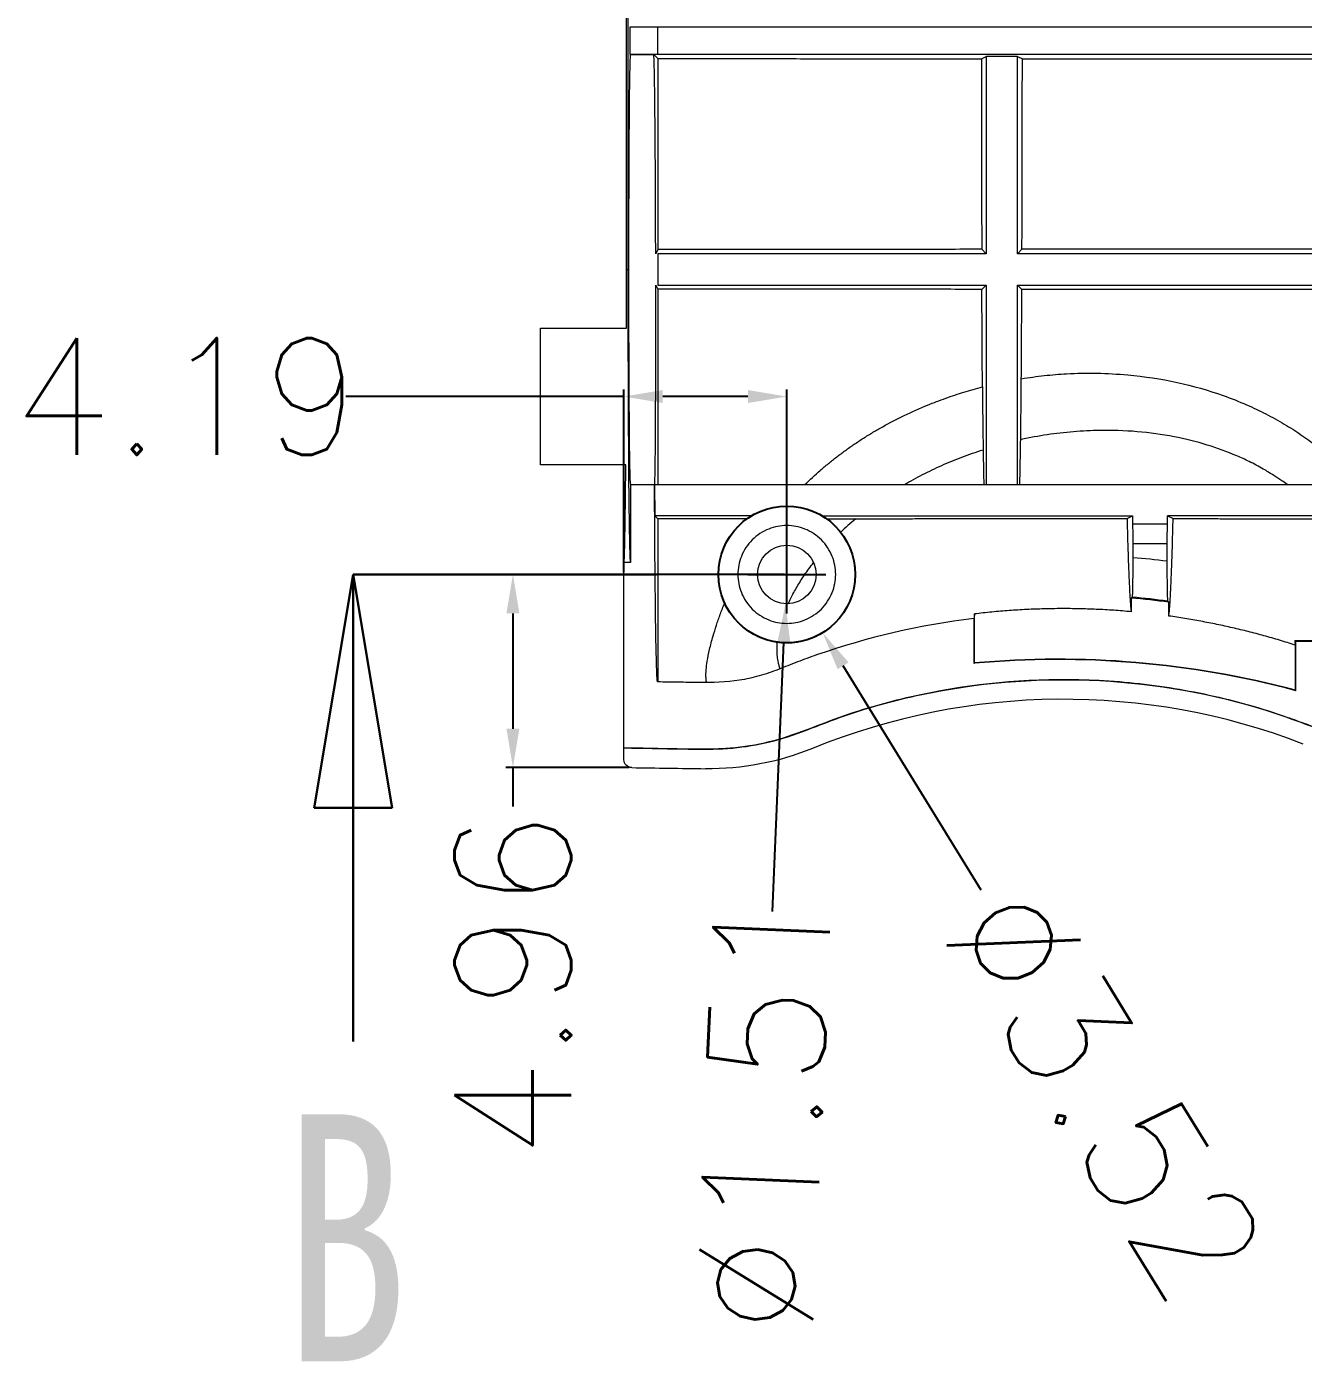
# Model space of a CAD drawing. Header units: inches. Extents: x 1424 to 4050, y 1126 to 1517.
# Drawn here: x 2136.06 to 2168.87, y 1347.81 to 1382.11 of the extents above; entities that cross this region are included whole.
import ezdxf

# ---------------------------------------------------------------- set-up
doc = ezdxf.new("R2010")
doc.units = ezdxf.units.IN
doc.header["$LTSCALE"] = 15
doc.linetypes.add('PHANTOM', pattern=[12.7, 6.35, -1.27, 1.27, -1.27, 1.27, -1.27])
doc.styles.add('SLDTEXTSTYLE0', font='TXT', dxfattribs={"width": 0.75})
doc.styles.get("Standard").update_dxf_attribs({"font": 'txt', "bigfont": 'gbcbig.shx'})
doc.dimstyles.new('3', dxfattribs={"dimtxt": 3, "dimasz": 1, "dimexe": 0.18, "dimexo": 0.0625, "dimgap": 0.09, "dimtad": 0, "dimdsep": 46, "dimtxsty": 'Standard', "dimcen": 1, "dimclrd": 3, "dimclre": 3, "dimadec": 0, "dimazin": 2, "dimtfac": 1, "dimtofl": 0, "dimtmove": 0, "dimatfit": 3, "dimfxl": 1, "dimtolj": 1, "dimtzin": 0, "dimarcsym": 0})

# ---------------------------------------------------------------- blocks, each defined once
blk = doc.blocks.new('_CLOSED')
at = {"color": 0, "linetype": 'ByBlock', "lineweight": -2}
for p, q in [((-1, 0.166667), (0, 0)), ((-1, 0.166667), (-1, -0.166667)), ((0, 0), (-1, -0.166667)), ((0, 0), (-1, 0))]:
    blk.add_line(p, q, dxfattribs=at)
blk = doc.blocks.new('*D229')
at = {"color": 3, "lineweight": -2}
for p, q in [((2155.593, 1367.031), (2155.593, 1369.031)), ((2154.593, 1368.031), (2156.593, 1368.031)), ((2155.221, 1359.366), (2155.517, 1366.279))]:
    blk.add_line(p, q, dxfattribs=at)
at = {"color": 3}
blk.add_solid([(2155.351, 1366.286), (2155.684, 1366.272), (2155.56, 1367.278)], dxfattribs=at)
at = {"layer": 'Defpoints', "color": 0}
for p in [(2155.625, 1368.784), (2155.56, 1367.278)]:
    blk.add_point(p, dxfattribs=at)
at = {"color": 0, "insert": (2155.002, 1354.281), "char_height": 3, "attachment_point": 5, "rotation": 87.5416}
blk.add_mtext('\\A1;∅1.51', dxfattribs=at)
blk = doc.blocks.new('*D230')
at = {"color": 3, "lineweight": -2}
for p, q in [((2155.593, 1367.031), (2155.593, 1369.031)), ((2154.593, 1368.031), (2156.593, 1368.031)), ((2160.591, 1359.921), (2157.04, 1365.683))]:
    blk.add_line(p, q, dxfattribs=at)
at = {"color": 3}
blk.add_solid([(2157.182, 1365.77), (2156.898, 1365.595), (2156.515, 1366.534)], dxfattribs=at)
at = {"layer": 'Defpoints', "color": 0}
for p in [(2154.67, 1369.528), (2156.515, 1366.534)]:
    blk.add_point(p, dxfattribs=at)
at = {"color": 0, "insert": (2163.787, 1354.737), "char_height": 3, "attachment_point": 5, "rotation": 301.6476}
blk.add_mtext('\\A1;∅3.52', dxfattribs=at)
blk = doc.blocks.new('*D231')
at = {"color": 3, "lineweight": -2}
for p, q in [((2151.405, 1372.604), (2144.259, 1372.604)), ((2151.405, 1368.094), (2151.405, 1372.784)), ((2154.593, 1372.604), (2152.405, 1372.604)), ((2155.593, 1368.094), (2155.593, 1372.784))]:
    blk.add_line(p, q, dxfattribs=at)
at = {"color": 3}
for points in [[(2152.405, 1372.77), (2152.405, 1372.437), (2151.405, 1372.604)], [(2154.593, 1372.77), (2154.593, 1372.437), (2155.593, 1372.604)]]:
    blk.add_solid(points, dxfattribs=at)
at = {"layer": 'Defpoints', "color": 0}
for p in [(2151.405, 1372.604), (2151.405, 1368.031), (2155.593, 1368.031)]:
    blk.add_point(p, dxfattribs=at)
at = {"color": 0, "insert": (2140.169, 1372.604), "char_height": 3, "attachment_point": 5}
blk.add_mtext('\\A1;4.19', dxfattribs=at)
blk = doc.blocks.new('*D232')
at = {"color": 3, "lineweight": -2}
for p, q in [((2155.53, 1368.031), (2148.373, 1368.031)), ((2148.553, 1367.031), (2148.553, 1364.068)), ((2151.543, 1363.068), (2148.373, 1363.068)), ((2148.553, 1363.068), (2148.553, 1362.068))]:
    blk.add_line(p, q, dxfattribs=at)
at = {"color": 3}
for points in [[(2148.386, 1367.031), (2148.719, 1367.031), (2148.553, 1368.031)], [(2148.386, 1364.068), (2148.719, 1364.068), (2148.553, 1363.068)]]:
    blk.add_solid(points, dxfattribs=at)
at = {"layer": 'Defpoints', "color": 0}
for p in [(2148.553, 1368.031), (2155.593, 1368.031), (2151.606, 1363.068)]:
    blk.add_point(p, dxfattribs=at)
at = {"color": 0, "insert": (2148.553, 1357.478), "char_height": 3, "attachment_point": 5, "rotation": 90}
blk.add_mtext('\\A1;4.96', dxfattribs=at)

msp = doc.modelspace()

# ---------------------------------------------------------------- linework, layer by layer
at = {"color": 7, "linetype": 'Continuous', "lineweight": 15}
for p, q in [((2151.472, 1375.87), (2151.472, 1390.716)), ((2151.507, 1390.716), (2151.507, 1375.87)), ((2151.571, 1382.104), (2151.571, 1382.107)), ((2151.571, 1382.104), (2152.276, 1382.104)), ((2151.571, 1381.395), (2151.571, 1382.104)), ((2152.276, 1382.105), (2196.197, 1382.105)), ((2152.276, 1382.104), (2152.276, 1382.105)), ((2152.276, 1381.395), (2152.276, 1382.104)), ((2151.571, 1381.391), (2151.57, 1381.391)), ((2151.57, 1381.391), (2152.173, 1381.391)), ((2151.571, 1381.391), (2151.571, 1381.395)), ((2152.276, 1381.395), (2151.571, 1381.395)), ((2152.173, 1381.391), (2152.276, 1381.288)), ((2152.276, 1381.394), (2152.276, 1381.395)), ((2196.197, 1381.394), (2152.276, 1381.394)), ((2160.593, 1381.283), (2160.718, 1381.345)), ((2161.522, 1381.345), (2160.718, 1381.345)), ((2160.718, 1381.345), (2160.718, 1376.272)), ((2161.522, 1381.345), (2161.648, 1381.282)), ((2161.522, 1376.272), (2161.522, 1381.345)), ((2152.276, 1376.378), (2152.223, 1376.272)), ((2160.718, 1376.272), (2160.604, 1376.387)), ((2161.522, 1376.272), (2161.637, 1376.387)), ((2152.276, 1376.272), (2152.276, 1375.87)), ((2160.718, 1376.272), (2152.276, 1376.272)), ((2188.657, 1376.272), (2161.522, 1376.272)), ((2151.472, 1375.87), (2151.507, 1375.87)), ((2152.276, 1375.87), (2152.276, 1375.468)), ((2152.224, 1375.468), (2152.276, 1375.365)), ((2152.276, 1375.468), (2160.718, 1375.468)), ((2160.718, 1375.468), (2160.608, 1375.358)), ((2160.718, 1375.468), (2160.718, 1370.346)), ((2161.522, 1375.468), (2188.657, 1375.468)), ((2161.522, 1370.346), (2161.522, 1375.468)), ((2161.633, 1375.357), (2161.522, 1375.468)), ((2149.261, 1374.363), (2151.471, 1374.363)), ((2151.455, 1370.845), (2149.261, 1370.845)), ((2151.571, 1370.346), (2151.574, 1370.346)), ((2151.574, 1370.346), (2151.574, 1368.335)), ((2151.574, 1370.346), (2152.191, 1370.346)), ((2152.191, 1370.346), (2152.192, 1370.346)), ((2152.192, 1370.346), (2152.197, 1369.539)), ((2152.192, 1370.346), (2196.197, 1370.346)), ((2152.197, 1369.539), (2152.276, 1369.46)), ((2154.687, 1369.539), (2152.197, 1369.539)), ((2156.498, 1369.539), (2164.478, 1369.539)), ((2164.338, 1369.468), (2164.478, 1369.539)), ((2164.478, 1369.539), (2164.478, 1369.336)), ((2165.379, 1369.336), (2165.379, 1369.539)), ((2165.379, 1369.539), (2165.523, 1369.467)), ((2196.197, 1369.539), (2165.379, 1369.539)), ((2164.486, 1369.329), (2164.478, 1369.336)), ((2164.478, 1369.336), (2165.379, 1369.336)), ((2164.486, 1369.329), (2165.372, 1369.329)), ((2165.379, 1369.336), (2165.372, 1369.329)), ((2164.494, 1368.462), (2164.494, 1368.826)), ((2164.494, 1368.826), (2165.364, 1368.826)), ((2165.364, 1368.826), (2165.364, 1368.369)), ((2151.405, 1363.581), (2151.405, 1368.335)), ((2151.574, 1368.335), (2151.405, 1368.335)), ((2164.445, 1367.426), (2164.477, 1367.455)), ((2164.445, 1367.426), (2164.445, 1367.074)), ((2165.381, 1367.353), (2165.413, 1367.316)), ((2165.413, 1366.963), (2165.413, 1367.316)), ((2160.403, 1366.898), (2160.399, 1366.897)), ((2160.399, 1366.897), (2160.399, 1365.747)), ((2160.417, 1365.766), (2160.417, 1367.017)), ((2168.675, 1366.309), (2168.652, 1366.333)), ((2168.658, 1366.217), (2168.658, 1365.066)), ((2168.675, 1365.043), (2168.675, 1366.309)), ((2170.147, 1366.292), (2168.675, 1366.309)), ((2160.417, 1365.766), (2160.399, 1365.747)), ((2168.675, 1365.043), (2168.658, 1365.066)), ((2151.408, 1363.574), (2151.405, 1363.581)), ((2151.408, 1363.269), (2151.408, 1363.574))]:
    msp.add_line(p, q, dxfattribs=at)
at = {"color": 1, "linetype": 'PHANTOM', "lineweight": 30}
msp.add_line((2304.645, 1368.031), (2144.448, 1368.031), dxfattribs=at)
at = {"color": 7, "linetype": 'Continuous', "lineweight": 30}
msp.add_line((2144.448, 1356.031), (2144.448, 1368.031), dxfattribs=at)
msp.add_circle((2155.593, 1368.031), 1.759)
at = {"color": 7, "linetype": 'Continuous', "lineweight": 15}
msp.add_circle((2155.593, 1368.031), 0.754, dxfattribs=at)
msp.add_arc((2162.704, 1347.738), 17.086, 68.8499, 112.1818, dxfattribs=at)
for centre, major_axis, start_param, end_param in [((2151.573, 1375.87), (0, 5.527), 0.050156, 3.105221), ((2151.406, 1375.87), (0, 7.537), 4.511031, 4.712389), ((2151.573, 1375.87), (0, 7.537), 1.570796, 3.114923), ((2151.406, 1375.87), (0, 7.537), 3.168262, 3.982661)]:
    msp.add_ellipse(centre, major_axis=major_axis, ratio=0.008727, start_param=start_param, end_param=end_param, dxfattribs=at)
for points, knots in [([(2152.223, 1376.272), (2152.223, 1376.354), (2152.222, 1376.518), (2152.222, 1376.764), (2152.221, 1377.011), (2152.22, 1377.337), (2152.218, 1377.736), (2152.216, 1378.356), (2152.211, 1379.082), (2152.205, 1379.846), (2152.198, 1380.48), (2152.192, 1380.866), (2152.187, 1381.087), (2152.184, 1381.207), (2152.18, 1381.298), (2152.177, 1381.362), (2152.174, 1381.381), (2152.173, 1381.391)], [0, 0, 0, 0, 0.03078, 0.061829, 0.09322, 0.125019, 0.187611, 0.249722, 0.376141, 0.499995, 0.62518, 0.750271, 0.80071, 0.850664, 0.900368, 0.950062, 1, 1, 1, 1]), ([(2152.276, 1381.288), (2152.79, 1381.288), (2153.838, 1381.287), (2155.441, 1381.286), (2157.105, 1381.285), (2158.829, 1381.284), (2159.999, 1381.283), (2160.593, 1381.283)], [0, 0, 0, 0, 0.185612, 0.378413, 0.578409, 0.785603, 1, 1, 1, 1]), ([(2152.276, 1381.288), (2152.276, 1381.109), (2152.276, 1380.734), (2152.276, 1380.145), (2152.276, 1379.502), (2152.276, 1378.693), (2152.276, 1377.826), (2152.276, 1377.011), (2152.276, 1376.559), (2152.276, 1376.378)], [0, 0, 0, 0, 0.108635, 0.228272, 0.358777, 0.499948, 0.721892, 0.888341, 1, 1, 1, 1]), ([(2160.593, 1381.283), (2160.594, 1381.063), (2160.594, 1380.633), (2160.595, 1380.003), (2160.596, 1379.404), (2160.597, 1378.731), (2160.599, 1377.987), (2160.601, 1377.174), (2160.603, 1376.645), (2160.604, 1376.387)], [0, 0, 0, 0, 0.13399, 0.261968, 0.383953, 0.499966, 0.673232, 0.83987, 1, 1, 1, 1]), ([(2161.637, 1376.387), (2161.638, 1376.541), (2161.639, 1376.852), (2161.64, 1377.327), (2161.642, 1377.815), (2161.643, 1378.315), (2161.644, 1379.042), (2161.646, 1380.031), (2161.647, 1380.852), (2161.648, 1381.282)], [0, 0, 0, 0, 0.095219, 0.192807, 0.29279, 0.395195, 0.500043, 0.737768, 1, 1, 1, 1]), ([(2161.648, 1381.282), (2162.467, 1381.282), (2164.075, 1381.281), (2166.444, 1381.28), (2168.726, 1381.279), (2170.92, 1381.278), (2173.026, 1381.277), (2175.347, 1381.276), (2177.885, 1381.275), (2180.647, 1381.275), (2183.336, 1381.275), (2185.951, 1381.275), (2187.67, 1381.275), (2188.517, 1381.275)], [0, 0, 0, 0, 0.091526, 0.179772, 0.264739, 0.346429, 0.424844, 0.499986, 0.60548, 0.708221, 0.808215, 0.905472, 1, 1, 1, 1]), ([(2160.604, 1376.387), (2160, 1376.386), (2158.818, 1376.385), (2157.08, 1376.384), (2155.415, 1376.382), (2153.821, 1376.38), (2152.783, 1376.379), (2152.276, 1376.378)], [0, 0, 0, 0, 0.217191, 0.425781, 0.625776, 0.817179, 1, 1, 1, 1]), ([(2188.528, 1376.401), (2187.819, 1376.401), (2186.384, 1376.4), (2184.21, 1376.4), (2181.991, 1376.399), (2179.727, 1376.398), (2177.418, 1376.397), (2173.729, 1376.395), (2168.464, 1376.392), (2163.983, 1376.389), (2161.637, 1376.387)], [0, 0, 0, 0, 0.079145, 0.159965, 0.242459, 0.32663, 0.412477, 0.500003, 0.738156, 1, 1, 1, 1]), ([(2152.195, 1370.346), (2152.196, 1370.35), (2152.197, 1370.357), (2152.199, 1370.379), (2152.2, 1370.409), (2152.202, 1370.449), (2152.204, 1370.497), (2152.205, 1370.554), (2152.207, 1370.621), (2152.208, 1370.697), (2152.211, 1370.877), (2152.216, 1371.231), (2152.22, 1371.862), (2152.223, 1372.633), (2152.224, 1373.365), (2152.225, 1373.992), (2152.225, 1374.423), (2152.225, 1374.808), (2152.225, 1375.139), (2152.224, 1375.36), (2152.224, 1375.468)], [0, 0, 0, 0, 0.027417, 0.054835, 0.082292, 0.109824, 0.137465, 0.165244, 0.193193, 0.221339, 0.249708, 0.373115, 0.500017, 0.623014, 0.750336, 0.81273, 0.875047, 0.917841, 0.959445, 1, 1, 1, 1]), ([(2152.276, 1375.365), (2152.276, 1375.206), (2152.276, 1374.887), (2152.276, 1374.412), (2152.276, 1373.938), (2152.276, 1373.469), (2152.276, 1373.003), (2152.276, 1372.543), (2152.276, 1372.088), (2152.276, 1371.64), (2152.276, 1371.2), (2152.276, 1370.767), (2152.276, 1370.486), (2152.276, 1370.346)], [0, 0, 0, 0, 0.0906062, 0.1814088, 0.2723388, 0.3633338, 0.4543515, 0.5453635, 0.6363497, 0.7272992, 0.8182123, 0.9091024, 1, 1, 1, 1]), ([(2160.608, 1375.358), (2159.997, 1375.358), (2158.721, 1375.359), (2156.722, 1375.361), (2154.554, 1375.363), (2153.054, 1375.365), (2152.276, 1375.365)], [0, 0, 0, 0, 0.219597, 0.459443, 0.71956, 1, 1, 1, 1]), ([(2160.621, 1372.851), (2160.62, 1372.977), (2160.619, 1373.232), (2160.616, 1373.625), (2160.614, 1374.035), (2160.612, 1374.461), (2160.609, 1374.903), (2160.608, 1375.204), (2160.608, 1375.358)], [0, 0, 0, 0, 0.153665, 0.312382, 0.476267, 0.645431, 0.819977, 1, 1, 1, 1]), ([(2161.621, 1373.06), (2161.622, 1373.18), (2161.623, 1373.422), (2161.625, 1373.791), (2161.628, 1374.17), (2161.63, 1374.557), (2161.632, 1374.953), (2161.633, 1375.222), (2161.633, 1375.357)], [0, 0, 0, 0, 0.159726, 0.322124, 0.487275, 0.655256, 0.826141, 1, 1, 1, 1]), ([(2188.533, 1375.344), (2188.053, 1375.344), (2186.932, 1375.344), (2184.69, 1375.346), (2181.751, 1375.349), (2178.388, 1375.353), (2174.836, 1375.355), (2171.209, 1375.358), (2167.683, 1375.356), (2164.511, 1375.356), (2162.59, 1375.356), (2161.633, 1375.357)], [0, 0, 0, 0, 0.053473, 0.125006, 0.250006, 0.381174, 0.5, 0.646143, 0.78571, 0.89327, 1, 1, 1, 1]), ([(2149.261, 1370.845), (2149.261, 1371.343), (2149.261, 1371.889), (2149.261, 1372.781), (2149.261, 1373.089), (2149.261, 1373.715), (2149.261, 1374.035), (2149.261, 1374.363)], [0, 0, 0, 0, 0.5, 0.5, 0.75, 0.75, 1, 1, 1, 1]), ([(2161.604, 1371.495), (2161.605, 1371.553), (2161.607, 1371.668), (2161.609, 1371.85), (2161.611, 1372.038), (2161.614, 1372.254), (2161.616, 1372.499), (2161.619, 1372.775), (2161.62, 1372.965), (2161.621, 1373.06)], [0, 0, 0, 0, 0.125401, 0.250434, 0.375371, 0.500487, 0.667488, 0.833776, 1, 1, 1, 1]), ([(2161.621, 1373.06), (2161.72, 1373.076), (2161.917, 1373.106), (2162.21, 1373.142), (2162.498, 1373.17), (2162.949, 1373.201), (2163.569, 1373.212), (2164.522, 1373.159), (2165.617, 1372.996), (2166.635, 1372.706), (2167.385, 1372.41), (2167.908, 1372.162), (2168.374, 1371.904), (2168.811, 1371.627), (2169.218, 1371.334), (2169.6, 1371.021), (2169.961, 1370.691), (2170.179, 1370.46), (2170.289, 1370.343)], [0, 0, 0, 0, 0.031378, 0.062122, 0.092257, 0.121808, 0.202989, 0.285085, 0.418584, 0.54663, 0.614331, 0.671631, 0.729239, 0.783525, 0.837518, 0.891445, 0.945531, 1, 1, 1, 1]), ([(2156.06, 1370.343), (2156.124, 1370.405), (2156.252, 1370.527), (2156.453, 1370.706), (2156.66, 1370.881), (2156.875, 1371.052), (2157.097, 1371.218), (2157.326, 1371.379), (2157.562, 1371.535), (2157.806, 1371.685), (2158.152, 1371.886), (2158.617, 1372.127), (2159.161, 1372.367), (2159.674, 1372.564), (2160.144, 1372.721), (2160.463, 1372.808), (2160.621, 1372.851)], [0, 0, 0, 0, 0.053423, 0.106843, 0.160309, 0.213872, 0.267584, 0.321499, 0.37567, 0.430152, 0.485, 0.602861, 0.725264, 0.817555, 0.909057, 1, 1, 1, 1]), ([(2160.621, 1372.851), (2160.622, 1372.792), (2160.623, 1372.673), (2160.624, 1372.498), (2160.626, 1372.326), (2160.627, 1372.158), (2160.629, 1371.957), (2160.632, 1371.728), (2160.636, 1371.474), (2160.638, 1371.316), (2160.639, 1371.237)], [0, 0, 0, 0, 0.100095, 0.200024, 0.299932, 0.399968, 0.500276, 0.666942, 0.833294, 1, 1, 1, 1]), ([(2168.451, 1370.343), (2168.405, 1370.376), (2168.295, 1370.455), (2168.093, 1370.589), (2167.817, 1370.757), (2167.499, 1370.926), (2167.025, 1371.145), (2166.387, 1371.377), (2165.526, 1371.589), (2164.596, 1371.717), (2163.844, 1371.74), (2163.184, 1371.718), (2162.623, 1371.672), (2162.056, 1371.588), (2161.72, 1371.519), (2161.604, 1371.495)], [0, 0, 0, 0, 0.024743, 0.060001, 0.105833, 0.165026, 0.213889, 0.327292, 0.449382, 0.582415, 0.715982, 0.760842, 0.85639, 0.950123, 1, 1, 1, 1]), ([(2158.618, 1370.343), (2158.694, 1370.387), (2158.847, 1370.474), (2159.084, 1370.599), (2159.327, 1370.719), (2159.577, 1370.835), (2159.833, 1370.944), (2160.096, 1371.048), (2160.364, 1371.147), (2160.547, 1371.207), (2160.639, 1371.237)], [0, 0, 0, 0, 0.121695, 0.244194, 0.367571, 0.491897, 0.617239, 0.743663, 0.871231, 1, 1, 1, 1]), ([(2160.639, 1371.237), (2160.641, 1371.16), (2160.643, 1371.005), (2160.647, 1370.78), (2160.651, 1370.56), (2160.654, 1370.417), (2160.656, 1370.346)], [0, 0, 0, 0, 0.250156, 0.500118, 0.750021, 1, 1, 1, 1]), ([(2161.583, 1370.346), (2161.585, 1370.419), (2161.587, 1370.563), (2161.592, 1370.788), (2161.596, 1371.018), (2161.6, 1371.253), (2161.603, 1371.414), (2161.604, 1371.495)], [0, 0, 0, 0, 0.200112, 0.400055, 0.599942, 0.799886, 1, 1, 1, 1]), ([(2152.272, 1365.269), (2152.266, 1365.281), (2152.266, 1365.295), (2152.263, 1365.321), (2152.262, 1365.334), (2152.259, 1365.374), (2152.257, 1365.4), (2152.253, 1365.48), (2152.251, 1365.533), (2152.245, 1365.691), (2152.242, 1365.797), (2152.234, 1366.114), (2152.23, 1366.326), (2152.219, 1366.961), (2152.215, 1367.384), (2152.202, 1368.653), (2152.197, 1369.5), (2152.191, 1370.346)], [0, 0, 0, 0, 0.007812, 0.007812, 0.015625, 0.015625, 0.03125, 0.03125, 0.0625, 0.0625, 0.125, 0.125, 0.25, 0.25, 0.5, 0.5, 1, 1, 1, 1]), ([(2152.276, 1369.46), (2152.276, 1369.37), (2152.276, 1369.195), (2152.276, 1368.946), (2152.276, 1368.714), (2152.276, 1368.499), (2152.276, 1368.3), (2152.276, 1368.117), (2152.276, 1367.948), (2152.276, 1367.793), (2152.276, 1367.43), (2152.276, 1366.895), (2152.276, 1366.351), (2152.275, 1365.866), (2152.276, 1365.576), (2152.276, 1365.404), (2152.276, 1365.327), (2152.276, 1365.283), (2152.276, 1365.273), (2152.276, 1365.269)], [0, 0, 0, 0, 0.033926, 0.066263, 0.097044, 0.126297, 0.154048, 0.180321, 0.205134, 0.228502, 0.250436, 0.373534, 0.499897, 0.587675, 0.749391, 0.819327, 0.884779, 0.945197, 1, 1, 1, 1]), ([(2154.687, 1369.539), (2154.647, 1369.514), (2154.569, 1369.464), (2154.459, 1369.379), (2154.357, 1369.285), (2154.226, 1369.146), (2154.083, 1368.95), (2153.952, 1368.686), (2153.865, 1368.404), (2153.816, 1368.026), (2153.869, 1367.553), (2154.108, 1367.032), (2154.508, 1366.605), (2155.026, 1366.333), (2155.593, 1366.243), (2156.159, 1366.333), (2156.677, 1366.605), (2157.077, 1367.032), (2157.316, 1367.553), (2157.369, 1368.025), (2157.32, 1368.404), (2157.234, 1368.686), (2157.103, 1368.95), (2156.931, 1369.183), (2156.73, 1369.385), (2156.576, 1369.487), (2156.498, 1369.539)], [0, 0, 0, 0, 0.015282, 0.030475, 0.045675, 0.060978, 0.09311, 0.125299, 0.157431, 0.189621, 0.250359, 0.311097, 0.375191, 0.439286, 0.500023, 0.560761, 0.624856, 0.68895, 0.749688, 0.810426, 0.842558, 0.874747, 0.906879, 0.939069, 0.96952, 1, 1, 1, 1]), ([(2156.618, 1369.46), (2156.701, 1369.46), (2156.869, 1369.461), (2157.117, 1369.461), (2157.281, 1369.462), (2157.363, 1369.462)], [0, 0, 0, 0, 0.3341808, 0.6673538, 1, 1, 1, 1]), ([(2157.363, 1369.462), (2157.534, 1369.462), (2157.874, 1369.463), (2158.383, 1369.464), (2158.883, 1369.465), (2159.376, 1369.466), (2159.862, 1369.467), (2160.339, 1369.468), (2160.896, 1369.468), (2161.532, 1369.469), (2162.247, 1369.469), (2162.953, 1369.469), (2163.65, 1369.469), (2164.11, 1369.469), (2164.338, 1369.468)], [0, 0, 0, 0, 0.075888, 0.150216, 0.22302, 0.294336, 0.364203, 0.432663, 0.499759, 0.602792, 0.704132, 0.803974, 0.902525, 1, 1, 1, 1]), ([(2164.338, 1369.468), (2164.34, 1369.398), (2164.344, 1369.258), (2164.349, 1369.058), (2164.354, 1368.866), (2164.36, 1368.683), (2164.366, 1368.509), (2164.371, 1368.344), (2164.377, 1368.187), (2164.383, 1368.04), (2164.391, 1367.864), (2164.4, 1367.67), (2164.411, 1367.474), (2164.422, 1367.308), (2164.434, 1367.172), (2164.441, 1367.107), (2164.445, 1367.074)], [0, 0, 0, 0, 0.055879, 0.111586, 0.16716, 0.222641, 0.278068, 0.33348, 0.388917, 0.444418, 0.500021, 0.60008, 0.699876, 0.799641, 0.899605, 1, 1, 1, 1]), ([(2165.413, 1366.963), (2165.415, 1366.98), (2165.419, 1367.015), (2165.426, 1367.081), (2165.432, 1367.155), (2165.439, 1367.241), (2165.445, 1367.336), (2165.452, 1367.442), (2165.458, 1367.558), (2165.464, 1367.684), (2165.472, 1367.856), (2165.482, 1368.085), (2165.492, 1368.385), (2165.503, 1368.715), (2165.513, 1369.074), (2165.52, 1369.337), (2165.523, 1369.469)], [0, 0, 0, 0, 0.055794, 0.111429, 0.166947, 0.222391, 0.277804, 0.333228, 0.388707, 0.444284, 0.499999, 0.599989, 0.699738, 0.799491, 0.899497, 1, 1, 1, 1]), ([(2165.523, 1369.467), (2165.649, 1369.467), (2165.904, 1369.466), (2166.291, 1369.466), (2166.685, 1369.465), (2167.088, 1369.464), (2167.667, 1369.463), (2168.451, 1369.461), (2169.091, 1369.459), (2169.429, 1369.458)], [0, 0, 0, 0, 0.09506, 0.192557, 0.292531, 0.395015, 0.500043, 0.736916, 1, 1, 1, 1]), ([(2154.336, 1368.031), (2154.336, 1368.189), (2154.399, 1368.517), (2154.679, 1368.944), (2155.106, 1369.225), (2155.593, 1369.317), (2156.079, 1369.225), (2156.506, 1368.944), (2156.786, 1368.517), (2156.879, 1368.031), (2156.786, 1367.545), (2156.506, 1367.118), (2156.079, 1366.837), (2155.593, 1366.745), (2155.106, 1366.837), (2154.679, 1367.118), (2154.399, 1367.545), (2154.336, 1367.873), (2154.336, 1368.031)], [0, 0, 0, 0, 0.060027, 0.125, 0.189973, 0.25, 0.310027, 0.375, 0.439973, 0.5, 0.560027, 0.625, 0.689973, 0.75, 0.810027, 0.875, 0.939973, 1, 1, 1, 1]), ([(2164.494, 1368.826), (2164.494, 1368.847), (2164.494, 1368.888), (2164.494, 1368.95), (2164.494, 1369.022), (2164.493, 1369.101), (2164.492, 1369.18), (2164.49, 1369.246), (2164.489, 1369.292), (2164.487, 1369.322), (2164.486, 1369.326), (2164.486, 1369.329)], [0, 0, 0, 0, 0.079662, 0.159367, 0.240339, 0.368694, 0.500043, 0.628407, 0.759766, 0.879159, 1, 1, 1, 1]), ([(2165.372, 1369.329), (2165.372, 1369.328), (2165.371, 1369.325), (2165.37, 1369.312), (2165.369, 1369.288), (2165.368, 1369.246), (2165.366, 1369.181), (2165.365, 1369.102), (2165.364, 1369.013), (2165.364, 1368.92), (2165.364, 1368.858), (2165.364, 1368.826)], [0, 0, 0, 0, 0.079674, 0.15939, 0.240372, 0.368738, 0.500092, 0.628452, 0.759799, 0.879177, 1, 1, 1, 1]), ([(2164.477, 1367.455), (2164.478, 1367.457), (2164.479, 1367.459), (2164.48, 1367.476), (2164.482, 1367.501), (2164.484, 1367.546), (2164.487, 1367.625), (2164.489, 1367.752), (2164.491, 1367.904), (2164.493, 1368.078), (2164.494, 1368.267), (2164.494, 1368.397), (2164.494, 1368.462)], [0, 0, 0, 0, 0.062808, 0.124999, 0.187175, 0.249941, 0.374826, 0.49968, 0.624481, 0.749466, 0.874724, 1, 1, 1, 1]), ([(2155.628, 1367.278), (2155.65, 1367.325), (2155.694, 1367.419), (2155.77, 1367.565), (2155.854, 1367.714), (2155.947, 1367.866), (2156.048, 1368.022), (2156.159, 1368.18), (2156.239, 1368.286), (2156.28, 1368.34)], [0, 0, 0, 0, 0.142279, 0.284409, 0.426592, 0.569033, 0.71194, 0.855525, 1, 1, 1, 1]), ([(2165.364, 1368.369), (2165.364, 1368.336), (2165.364, 1368.271), (2165.364, 1368.174), (2165.364, 1368.079), (2165.365, 1367.955), (2165.366, 1367.809), (2165.369, 1367.655), (2165.371, 1367.527), (2165.374, 1367.432), (2165.378, 1367.368), (2165.38, 1367.358), (2165.381, 1367.353)], [0, 0, 0, 0, 0.0628, 0.125003, 0.187191, 0.249946, 0.374953, 0.499668, 0.624667, 0.749427, 0.874849, 1, 1, 1, 1]), ([(2153.532, 1365.251), (2153.531, 1365.253), (2153.529, 1365.259), (2153.523, 1365.288), (2153.518, 1365.338), (2153.513, 1365.424), (2153.517, 1365.563), (2153.544, 1365.8), (2153.601, 1366.089), (2153.684, 1366.406), (2153.78, 1366.717), (2153.876, 1367), (2153.956, 1367.199), (2153.994, 1367.297)], [0, 0, 0, 0, 0.0463945, 0.133293, 0.2079628, 0.2672824, 0.4042756, 0.522124, 0.6460006, 0.7657796, 0.8480395, 0.925986, 1, 1, 1, 1]), ([(2164.445, 1367.074), (2164.296, 1367.087), (2163.997, 1367.112), (2163.549, 1367.136), (2163.101, 1367.151), (2162.653, 1367.155), (2162.205, 1367.148), (2161.758, 1367.132), (2161.31, 1367.104), (2160.863, 1367.067), (2160.565, 1367.034), (2160.417, 1367.017)], [0, 0, 0, 0, 0.111389, 0.222569, 0.333601, 0.444544, 0.555456, 0.666399, 0.777431, 0.888611, 1, 1, 1, 1]), ([(2160.399, 1366.897), (2159.022, 1366.732), (2157.675, 1366.42), (2156.193, 1365.905), (2156.029, 1365.846), (2155.702, 1365.721), (2155.539, 1365.654), (2155.212, 1365.527), (2155.047, 1365.47), (2154.713, 1365.378), (2154.545, 1365.341), (2154.033, 1365.257), (2153.684, 1365.248), (2153.155, 1365.254), (2152.978, 1365.259), (2152.625, 1365.264), (2152.448, 1365.266), (2152.272, 1365.269)], [0, 0, 0, 0, 0.5, 0.5, 0.5625, 0.5625, 0.625, 0.625, 0.6875, 0.6875, 0.75, 0.75, 0.875, 0.875, 0.9375, 0.9375, 1, 1, 1, 1]), ([(2160.417, 1367.017), (2160.416, 1367.004), (2160.414, 1366.977), (2160.411, 1366.946), (2160.408, 1366.922), (2160.405, 1366.905), (2160.403, 1366.9), (2160.403, 1366.898)], [0, 0, 0, 0, 0.200133, 0.400089, 0.599979, 0.799913, 1, 1, 1, 1]), ([(2168.658, 1366.217), (2168.525, 1366.259), (2168.26, 1366.343), (2167.859, 1366.457), (2167.456, 1366.564), (2167.052, 1366.661), (2166.645, 1366.75), (2166.236, 1366.83), (2165.826, 1366.902), (2165.55, 1366.943), (2165.413, 1366.963)], [0, 0, 0, 0, 0.125202, 0.250231, 0.375144, 0.5, 0.624856, 0.749769, 0.874798, 1, 1, 1, 1]), ([(2155.342, 1366.29), (2155.339, 1366.257), (2155.333, 1366.19), (2155.332, 1366.095), (2155.335, 1366.004), (2155.342, 1365.918), (2155.353, 1365.839), (2155.37, 1365.756), (2155.39, 1365.681), (2155.41, 1365.625), (2155.415, 1365.613), (2155.418, 1365.607)], [0, 0, 0, 0, 0.072481, 0.15005, 0.232965, 0.321513, 0.416011, 0.516812, 0.674193, 0.835506, 1, 1, 1, 1]), ([(2168.652, 1366.333), (2168.653, 1366.311), (2168.655, 1366.268), (2168.657, 1366.234), (2168.658, 1366.217)], [0, 0, 0, 0, 0.500194, 1, 1, 1, 1]), ([(2168.675, 1365.043), (2168.668, 1365.045), (2168.66, 1365.047), (2168.653, 1365.049), (2165.979, 1365.764), (2163.174, 1365.998), (2160.418, 1365.749), (2160.412, 1365.748), (2160.405, 1365.748), (2160.399, 1365.747)], [0.0075367, 0.0075367, 0.0075367, 0.0075367, 0.0102345, 0.0102345, 0.0102345, 0.9906267, 0.9906267, 0.9906267, 0.9928939, 0.9928939, 0.9928939, 0.9928939]), ([(2151.405, 1363.581), (2152.07, 1363.57), (2152.736, 1363.552), (2153.568, 1363.549), (2153.734, 1363.55), (2154.066, 1363.565), (2154.232, 1363.579), (2154.728, 1363.64), (2155.06, 1363.706), (2155.713, 1363.893), (2156.034, 1364.015), (2156.676, 1364.26), (2156.997, 1364.384), (2157.645, 1364.598), (2157.972, 1364.69), (2158.628, 1364.859), (2158.959, 1364.935), (2160.618, 1365.263), (2161.975, 1365.374), (2164.056, 1365.297), (2164.745, 1365.23), (2166.109, 1365.017), (2166.784, 1364.87), (2167.786, 1364.588), (2168.118, 1364.484), (2168.612, 1364.31), (2168.776, 1364.249), (2169.105, 1364.128), (2169.269, 1364.067), (2170.098, 1363.803), (2170.785, 1363.699), (2171.674, 1363.712), (2171.854, 1363.722), (2172.212, 1363.757), (2172.389, 1363.781), (2172.74, 1363.844), (2172.914, 1363.884), (2173.258, 1363.976), (2173.429, 1364.027), (2173.944, 1364.178), (2174.288, 1364.272), (2174.983, 1364.431), (2175.333, 1364.499), (2177.084, 1364.789), (2178.489, 1364.856), (2180.25, 1364.734), (2180.602, 1364.699), (2181.308, 1364.609), (2181.66, 1364.553), (2182.705, 1364.356), (2183.388, 1364.185), (2184.729, 1363.765), (2185.387, 1363.515), (2186.194, 1363.153), (2186.354, 1363.078), (2186.673, 1362.924), (2186.832, 1362.843), (2187.15, 1362.684), (2187.31, 1362.607), (2187.634, 1362.468), (2187.799, 1362.407), (2188.298, 1362.241), (2188.64, 1362.158), (2189.34, 1362.047), (2189.695, 1362.02), (2190.397, 1362.024), (2190.747, 1362.053), (2191.27, 1362.141), (2191.443, 1362.181), (2191.791, 1362.263), (2191.965, 1362.305), (2193.529, 1362.665), (2194.93, 1362.802), (2197.047, 1362.745), (2197.757, 1362.681), (2199.177, 1362.464), (2199.873, 1362.312), (2201.237, 1361.926), (2201.906, 1361.691), (2202.888, 1361.276), (2203.212, 1361.127), (2203.853, 1360.808), (2204.171, 1360.637), (2205.101, 1360.099), (2205.697, 1359.701), (2206.412, 1359.156), (2206.553, 1359.045), (2206.833, 1358.818), (2206.972, 1358.701), (2207.25, 1358.47), (2207.39, 1358.356), (2207.68, 1358.146), (2207.829, 1358.048), (2208.287, 1357.772), (2208.607, 1357.614), (2209.28, 1357.355), (2209.632, 1357.251), (2210.166, 1357.111), (2210.345, 1357.067), (2210.703, 1356.977), (2211.238, 1356.84), (2211.773, 1356.701), (2213.555, 1356.234), (2214.977, 1355.848), (2216.396, 1355.448)], [0, 0, 0, 0, 0.03125, 0.03125, 0.039063, 0.039063, 0.046875, 0.046875, 0.0625, 0.0625, 0.078125, 0.078125, 0.09375, 0.09375, 0.109375, 0.109375, 0.125, 0.125, 0.1875, 0.1875, 0.21875, 0.21875, 0.25, 0.25, 0.265625, 0.265625, 0.273438, 0.273438, 0.28125, 0.28125, 0.3125, 0.3125, 0.320313, 0.320313, 0.328125, 0.328125, 0.335938, 0.335938, 0.34375, 0.34375, 0.359375, 0.359375, 0.375, 0.375, 0.4375, 0.4375, 0.453125, 0.453125, 0.46875, 0.46875, 0.5, 0.5, 0.53125, 0.53125, 0.539063, 0.539063, 0.546875, 0.546875, 0.554688, 0.554688, 0.5625, 0.5625, 0.578125, 0.578125, 0.59375, 0.59375, 0.609375, 0.609375, 0.617188, 0.617188, 0.625, 0.625, 0.6875, 0.6875, 0.71875, 0.71875, 0.75, 0.75, 0.78125, 0.78125, 0.796875, 0.796875, 0.8125, 0.8125, 0.84375, 0.84375, 0.851563, 0.851563, 0.859375, 0.859375, 0.867188, 0.867188, 0.875, 0.875, 0.890625, 0.890625, 0.90625, 0.90625, 0.914063, 0.914063, 0.921875, 0.9375, 0.9375, 1, 1, 1, 1]), ([(2151.408, 1363.574), (2151.431, 1363.574), (2151.453, 1363.574), (2151.476, 1363.573), (2152.162, 1363.562), (2152.902, 1363.541), (2154.244, 1363.544), (2154.884, 1363.637), (2156.123, 1364.015), (2156.794, 1364.322), (2158.18, 1364.75), (2158.881, 1364.922), (2162.439, 1365.561), (2165.403, 1365.367), (2168.51, 1364.344), (2168.854, 1364.213), (2169.487, 1363.982), (2169.791, 1363.897), (2170.755, 1363.701), (2171.409, 1363.669), (2172.385, 1363.768), (2172.705, 1363.823), (2173.338, 1363.987), (2173.678, 1364.096), (2174.731, 1364.382), (2175.441, 1364.521), (2179.016, 1365.024), (2181.978, 1364.722), (2185.381, 1363.513), (2186.057, 1363.223), (2187.017, 1362.746), (2187.306, 1362.594), (2187.909, 1362.356), (2188.225, 1362.257), (2189.177, 1362.036), (2189.832, 1361.984), (2190.812, 1362.056), (2191.127, 1362.1), (2191.778, 1362.25), (2192.13, 1362.339), (2195.344, 1363.01), (2198.31, 1362.832), (2202.451, 1361.521), (2203.775, 1360.907), (2205.614, 1359.754), (2206.21, 1359.323), (2207.043, 1358.639), (2207.29, 1358.42), (2207.82, 1358.042), (2208.1, 1357.871), (2208.974, 1357.427), (2209.592, 1357.248), (2210.953, 1356.909), (2211.641, 1356.73), (2213.682, 1356.193), (2215.04, 1355.824), (2216.396, 1355.442)], [0.0087991, 0.0087991, 0.0087991, 0.0087991, 0.0098039, 0.0098039, 0.0098039, 0.0404412, 0.0404412, 0.0710784, 0.0710784, 0.1017157, 0.1017157, 0.1323529, 0.1323529, 0.254902, 0.254902, 0.2702206, 0.2702206, 0.2855392, 0.2855392, 0.3161765, 0.3161765, 0.3314951, 0.3314951, 0.3468137, 0.3468137, 0.377451, 0.377451, 0.5, 0.5, 0.5306373, 0.5306373, 0.5459559, 0.5459559, 0.5612745, 0.5612745, 0.5919118, 0.5919118, 0.6072304, 0.6072304, 0.622549, 0.622549, 0.745098, 0.745098, 0.8063725, 0.8063725, 0.8370098, 0.8370098, 0.8523284, 0.8523284, 0.8676471, 0.8676471, 0.8982843, 0.8982843, 0.9289216, 0.9289216, 0.9901961, 0.9901961, 0.9901961, 0.9901961]), ([(2151.606, 1363.068), (2151.553, 1363.069), (2151.502, 1363.091), (2151.429, 1363.165), (2151.408, 1363.217), (2151.408, 1363.269)], [0, 0, 0, 0, 0.5, 0.5, 1, 1, 1, 1])]:
    msp.add_open_spline(points, degree=3, knots=knots, dxfattribs=at)
for points in [[(2154.567, 1369.46), (2153.803, 1369.46), (2153.04, 1369.46), (2152.276, 1369.46)], [(2157.363, 1369.462), (2157.228, 1369.348), (2157.099, 1369.232), (2156.978, 1369.115)], [(2165.364, 1368.369), (2165.075, 1368.406), (2164.785, 1368.437), (2164.494, 1368.462)], [(2165.413, 1367.316), (2165.091, 1367.361), (2164.769, 1367.397), (2164.445, 1367.426)], [(2164.477, 1367.455), (2164.779, 1367.428), (2165.081, 1367.394), (2165.381, 1367.353)], [(2160.417, 1365.766), (2163.175, 1366.016), (2165.982, 1365.782), (2168.658, 1365.066)], [(2168.652, 1366.333), (2168.973, 1366.333), (2169.372, 1366.333), (2169.836, 1366.333)], [(2156.253, 1363.56), (2155.382, 1363.205), (2154.443, 1363.027), (2153.502, 1363.04)], [(2151.606, 1363.068), (2152.238, 1363.058), (2152.87, 1363.049), (2153.502, 1363.04)]]:
    msp.add_open_spline(points, degree=3, dxfattribs=at)

# ---------------------------------------------------------------- block references
at = {"color": 7, "linetype": 'Continuous', "lineweight": 30, "xscale": 6, "yscale": 6, "rotation": 90}
msp.add_blockref('_CLOSED', (2144.448, 1368.031), dxfattribs=at)

# ---------------------------------------------------------------- texts
at = {"color": 7, "linetype": 'Continuous', "insert": (2142.628, 1354.161), "char_height": 6.35, "attachment_point": 1, "style": 'SLDTEXTSTYLE0'}
msp.add_mtext('B', dxfattribs=at)

# ---------------------------------------------------------------- dimensions: what is measured, and where the dimension line sits
dim = msp.add_linear_dim(base=(2151.405, 1372.604), p1=(2155.593, 1368.031), p2=(2151.405, 1368.031), dimstyle='3')
dim.commit()
dim.dimension.update_dxf_attribs({"geometry": '*D231', "text_midpoint": (2140.169, 1372.604), "dimtype": 160})
for p1, p2, picture, middle in [((2154.67, 1369.528), (2156.515, 1366.534), '*D230', (2163.787, 1354.737)), ((2155.625, 1368.784), (2155.56, 1367.278), '*D229', (2155.002, 1354.281))]:
    dim = msp.add_diameter_dim_2p(p1=p1, p2=p2, dimstyle='3')
    dim.commit()
    dim.dimension.update_dxf_attribs({"geometry": picture, "text_midpoint": middle, "dimtype": 163})
dim = msp.add_linear_dim(base=(2148.553, 1368.031), p1=(2151.606, 1363.068), p2=(2155.593, 1368.031), angle=90, dimstyle='3')
dim.commit()
dim.dimension.update_dxf_attribs({"geometry": '*D232', "text_midpoint": (2148.553, 1357.478), "dimtype": 160})

doc.saveas('drawing.dxf')
